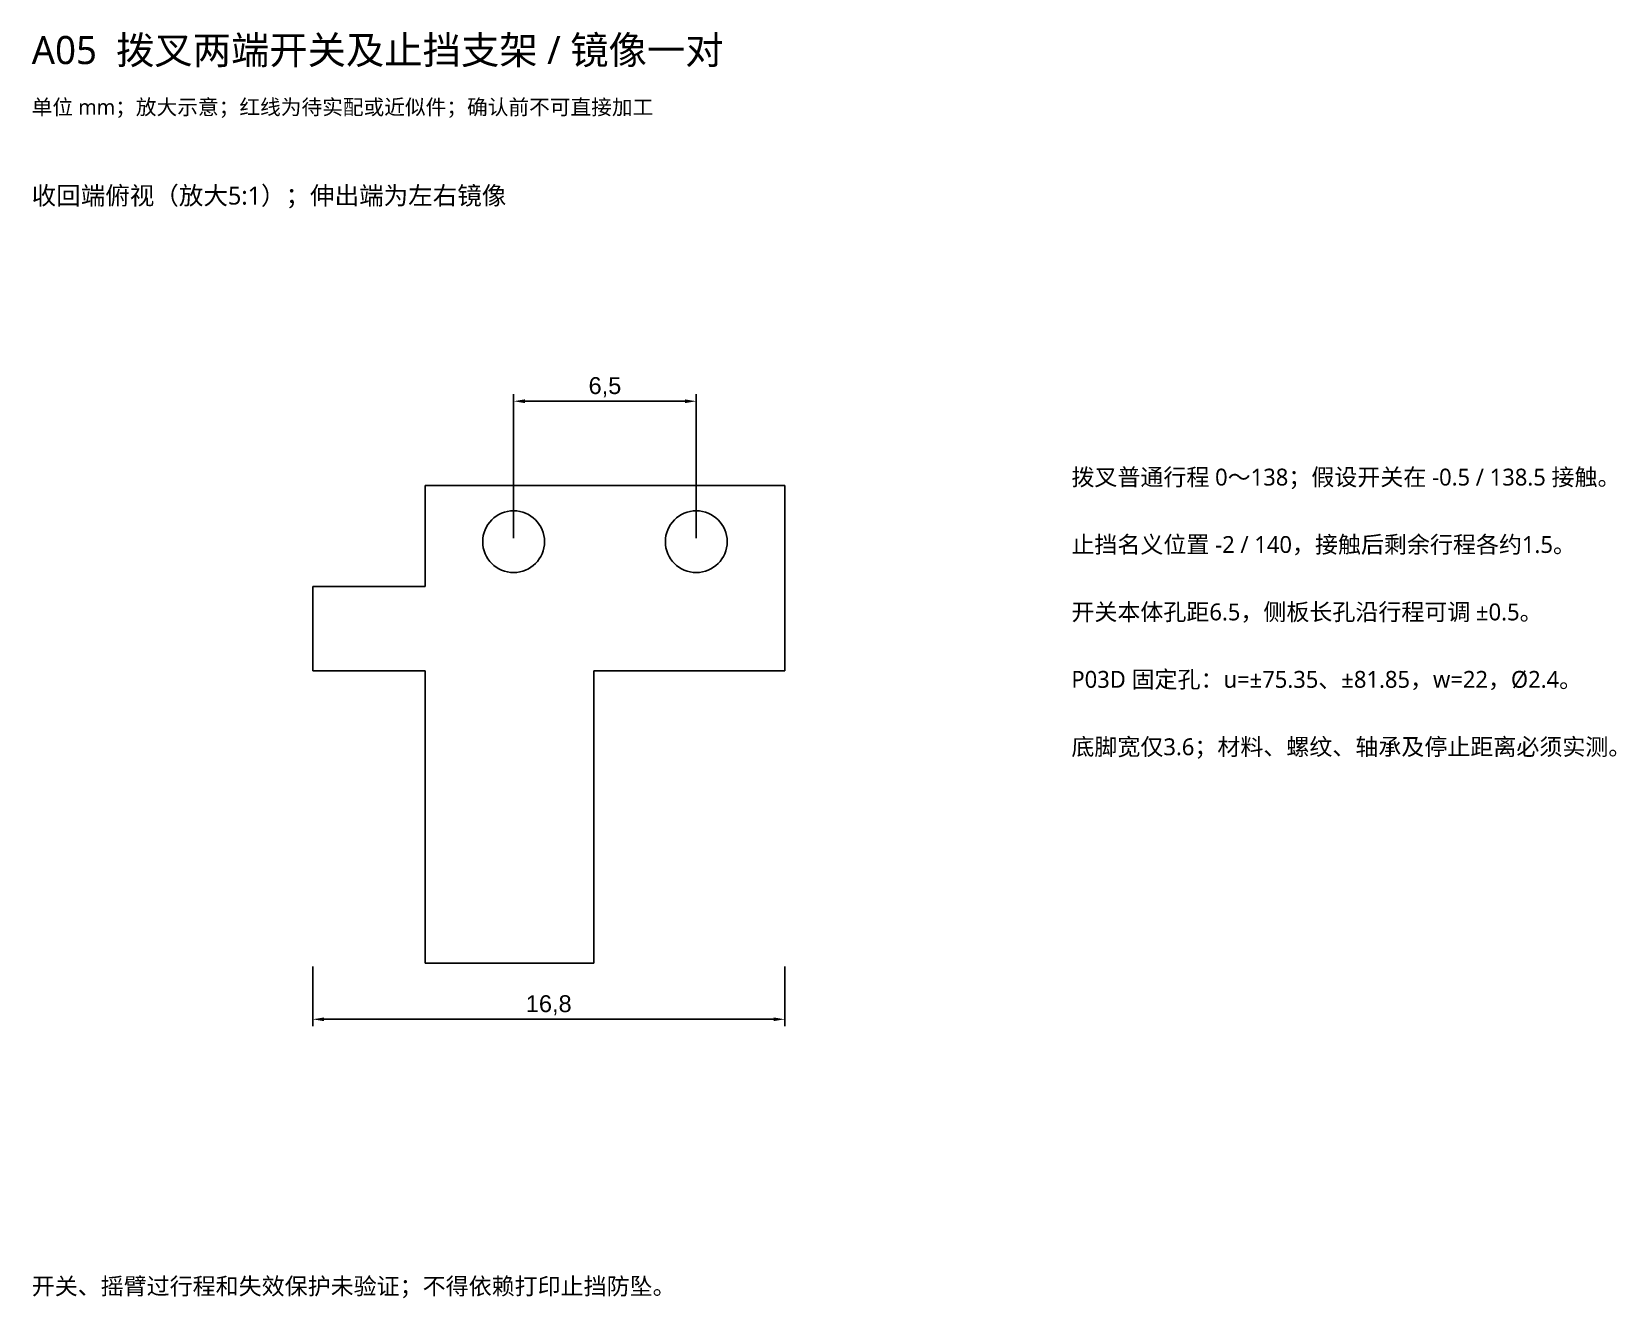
# Model space of a CAD drawing. Header units: millimetres. Extents: x 20 to 302, y 105 to 331.
import ezdxf

# ---------------------------------------------------------------- set-up
doc = ezdxf.new("R2010")
doc.units = ezdxf.units.MM
for name, color, linetype in [('DIMENSIONS', 3, 'Continuous'), ('NOTES', 7, 'Continuous'), ('OUTLINE', 7, 'Continuous'), ('REFERENCE', 1, 'Continuous')]:
    doc.layers.add(name, color=color, linetype=linetype)
doc.styles.add('CN_NOTES', font='Microsoft YaHei.ttf')
doc.styles.get("Standard").update_dxf_attribs({"font": 'arial.ttf'})
doc.dimstyles.new('ISO-25', dxfattribs={"dimtxt": 2.5, "dimasz": 2.5, "dimexe": 1.25, "dimexo": 0.625, "dimtad": 1, "dimtxsty": 'Standard', "dimcen": 2.5, "dimadec": 0, "dimazin": 0, "dimtfac": 1, "dimtmove": 0, "dimatfit": 3, "dimfxl": 1, "dimarcsym": 0})

# ---------------------------------------------------------------- blocks, each defined once
blk = doc.blocks.new('*D1')
at = {"layer": 'Defpoints', "color": 0, "transparency": 16777216}
for p in [(138.25, 265), (105.75, 240), (138.25, 240)]:
    blk.add_point(p, dxfattribs=at)
at = {"layer": 'DIMENSIONS', "color": 0, "lineweight": -2, "transparency": 16777216}
for p, q in [((105.75, 240.62), (105.75, 266.25)), ((138.25, 240.62), (138.25, 266.25)), ((107.75, 265), (136.25, 265))]:
    blk.add_line(p, q, dxfattribs=at)
at = {"layer": 'DIMENSIONS', "color": 0, "transparency": 16777216}
for points in [[(107.75, 265.33), (107.75, 264.67), (105.75, 265)], [(136.25, 265.33), (136.25, 264.67), (138.25, 265)]]:
    blk.add_solid(points, dxfattribs=at)
at = {"layer": 'DIMENSIONS', "color": 0, "transparency": 16777216, "insert": (122, 267.5), "char_height": 3, "attachment_point": 5}
blk.add_mtext('6,5', dxfattribs=at)
blk = doc.blocks.new('*D2')
at = {"layer": 'Defpoints', "color": 0, "transparency": 16777216}
for p in [(70, 165), (154, 165), (154, 155)]:
    blk.add_point(p, dxfattribs=at)
at = {"layer": 'DIMENSIONS', "color": 0, "lineweight": -2, "transparency": 16777216}
for p, q in [((70, 164.38), (70, 153.75)), ((154, 164.38), (154, 153.75)), ((72, 155), (152, 155))]:
    blk.add_line(p, q, dxfattribs=at)
at = {"layer": 'DIMENSIONS', "color": 0, "transparency": 16777216}
for points in [[(72, 155.33), (72, 154.67), (70, 155)], [(152, 155.33), (152, 154.67), (154, 155)]]:
    blk.add_solid(points, dxfattribs=at)
at = {"layer": 'DIMENSIONS', "color": 0, "transparency": 16777216, "insert": (112, 157.5), "char_height": 3, "attachment_point": 5}
blk.add_mtext('16,8', dxfattribs=at)

msp = doc.modelspace()

# ---------------------------------------------------------------- linework, layer by layer
at = {"layer": 'OUTLINE'}
for p, q in [((154, 250), (90, 250)), ((90, 250), (90, 232)), ((154, 217), (154, 250)), ((90, 232), (70, 232)), ((70, 232), (70, 217)), ((70, 217), (90, 217)), ((90, 217), (90, 165)), ((120, 165), (120, 217)), ((120, 217), (154, 217)), ((90, 165), (120, 165))]:
    msp.add_line(p, q, dxfattribs=at)
at = {"layer": 'REFERENCE'}
for centre in [(105.75, 240), (138.25, 240)]:
    msp.add_circle(centre, 5.5, dxfattribs=at)

# ---------------------------------------------------------------- texts
at = {"layer": 'NOTES', "style": 'CN_NOTES'}
for s, height, p in [('A05  拨叉两端开关及止挡支架 / 镜像一对', 5, (20, 325)), ('收回端俯视（放大5:1）；伸出端为左右镜像', 3.2, (20, 300)), ('拨叉普通行程 0～138；假设开关在 -0.5 / 138.5 接触。', 3, (205, 250)), ('止挡名义位置 -2 / 140，接触后剩余行程各约1.5。', 3, (205, 238)), ('开关本体孔距6.5，侧板长孔沿行程可调 ±0.5。', 3, (205, 226)), ('P03D 固定孔：u=±75.35、±81.85，w=22，Ø2.4。', 3, (205, 214))]:
    msp.add_text(s, height=height, dxfattribs=at).set_placement(p)
at = {"layer": 'REFERENCE', "style": 'CN_NOTES'}
for s, height, p in [('单位 mm；放大示意；红线为待实配或近似件；确认前不可直接加工', 2.7, (20, 316)), ('底脚宽仅3.6；材料、螺纹、轴承及停止距离必须实测。', 3, (205, 202)), ('开关、摇臂过行程和失效保护未验证；不得依赖打印止挡防坠。', 3, (20, 106))]:
    msp.add_text(s, height=height, dxfattribs=at).set_placement(p)

# ---------------------------------------------------------------- dimensions: what is measured, and where the dimension line sits
at = {"layer": 'DIMENSIONS'}
for base, p1, p2, picture, middle in [((138.25, 265), (105.75, 240), (138.25, 240), '*D1', (122, 267.503)), ((154, 155), (70, 165), (154, 165), '*D2', (112, 157.503))]:
    dim = msp.add_linear_dim(base=base, p1=p1, p2=p2, dimstyle='ISO-25', override={"dimtxt": 3, "dimasz": 2, "dimgap": 0.7, "dimdec": 2, "dimlfac": 0.2}, dxfattribs=at)
    dim.commit()
    dim.dimension.update_dxf_attribs({"geometry": picture, "text_midpoint": middle})

doc.saveas('drawing.dxf')
